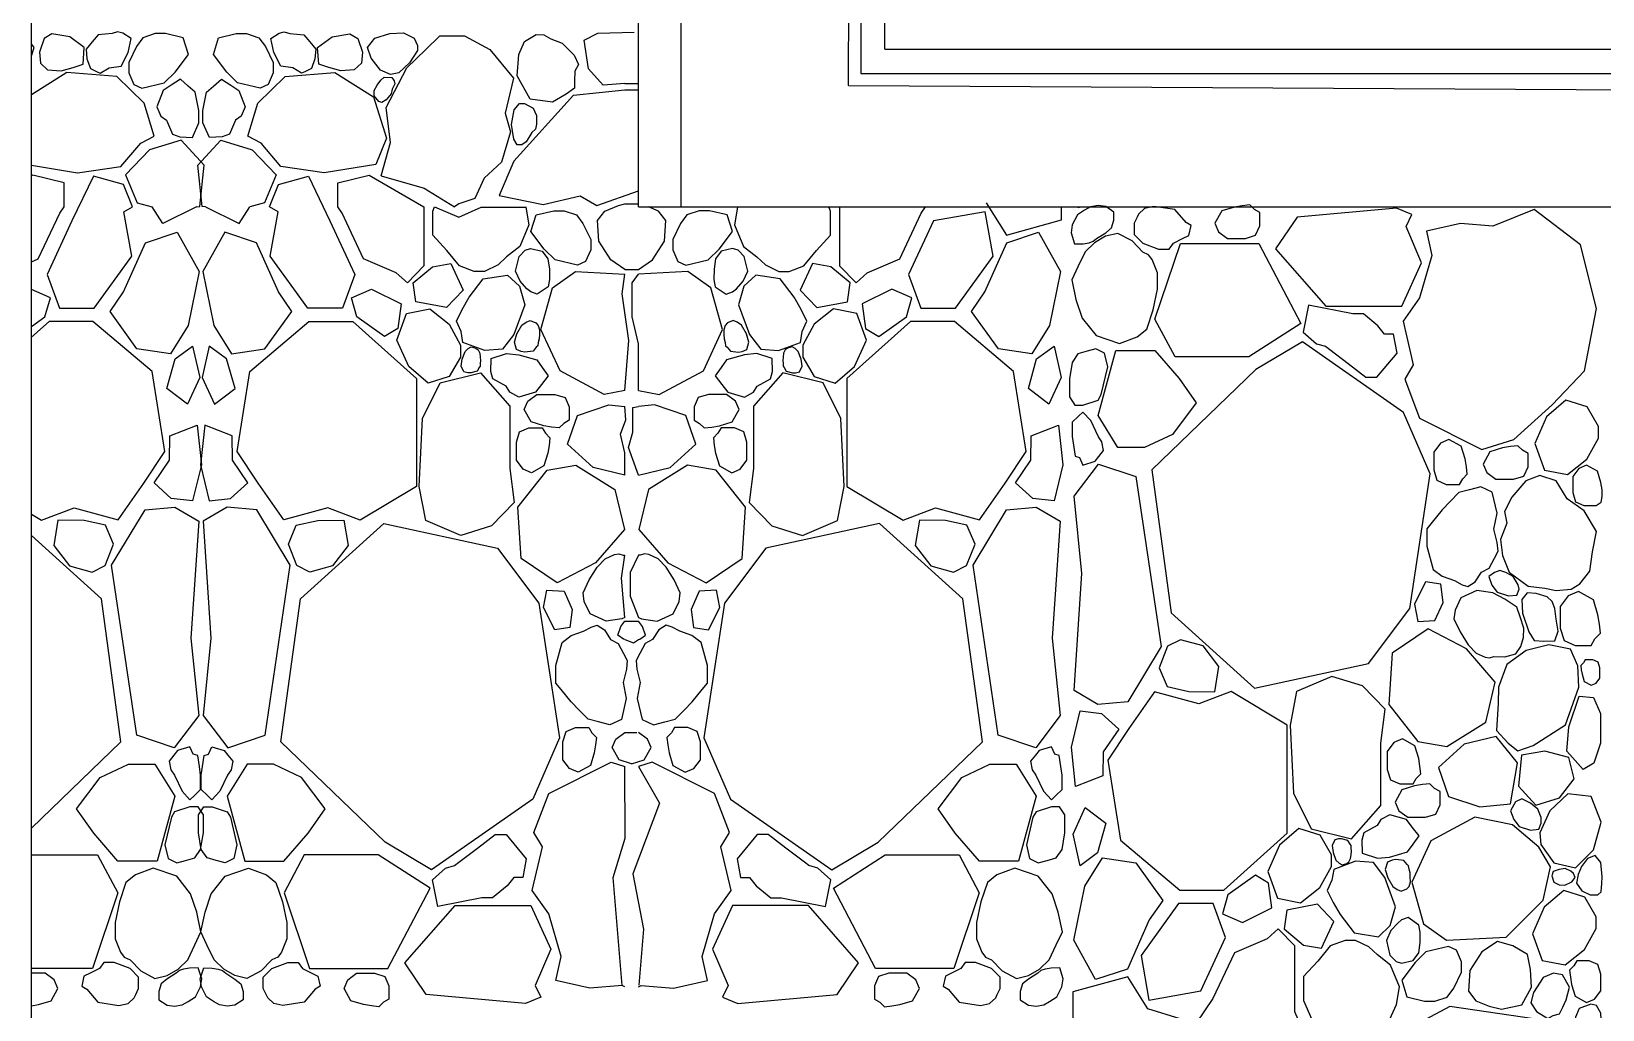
# Model space of a CAD drawing. Header units: millimetres. Extents: x 10227 to 13232, y 2 to 9351.
# Drawn here: x 11308.2 to 11567.1, y 7292.8 to 7454 of the extents above; entities that cross this region are included whole.
import ezdxf

# ---------------------------------------------------------------- set-up
doc = ezdxf.new("R2010")
doc.units = ezdxf.units.MM
for name, color, linetype in [('A-GLAZ-FULL', 4, 'Continuous'), ('A-WALL-FULL-EXTR', 1, 'Continuous'), ('RETINO', 20, 'Continuous')]:
    doc.layers.add(name, color=color, linetype=linetype)

msp = doc.modelspace()

# ---------------------------------------------------------------- linework, layer by layer
at = {"layer": 'A-GLAZ-FULL', "ltscale": 0.1}
for p, q in [((11444.82, 7613.24), (11444.82, 7447.04)), ((11448.82, 7451.04), (11448.82, 7609.24)), ((11448.82, 7451.04), (11702.18, 7451.04)), ((11444.82, 7447.04), (11706.18, 7447.04))]:
    msp.add_line(p, q, dxfattribs=at)
at = {"layer": 'A-WALL-FULL-EXTR', "ltscale": 0.1}
for p, q in [((11308.18, 6530.6), (11308.18, 9251.16)), ((11408.18, 7425.04), (11408.18, 7926.92)), ((11415.18, 7926.91), (11415.18, 7425.04)), ((11442.82, 7445.04), (11443.01, 7615.26)), ((11442.82, 7445.04), (11708.18, 7443.65)), ((11408.18, 7425.04), (11708.18, 7425.04))]:
    msp.add_line(p, q, dxfattribs=at)
at = {"layer": 'RETINO'}
for p, q in [((11373.15, 7450.98), (11375.47, 7453.22)), ((11375.47, 7453.22), (11379.53, 7453.22)), ((11379.53, 7453.22), (11383.71, 7450.98)), ((11370.03, 7447.96), (11373.15, 7450.98)), ((11383.71, 7450.98), (11387.59, 7446.26)), ((11366.63, 7441.42), (11370.03, 7447.96)), ((11387.59, 7446.26), (11386.22, 7440.48)), ((11367.36, 7435.64), (11366.63, 7441.42)), ((11386.22, 7440.48), (11387.13, 7437.44)), ((11387.13, 7437.44), (11385.61, 7432.42)), ((11365.79, 7430.17), (11367.36, 7435.64)), ((11385.61, 7432.42), (11382.8, 7429.76)), ((11318.39, 7430.13), (11314.86, 7422.75)), ((11323.34, 7428.75), (11318.39, 7430.13)), ((11348.89, 7428.75), (11353.84, 7430.13)), ((11353.84, 7430.13), (11357.37, 7422.75)), ((11382.8, 7429.76), (11381.26, 7426.45)), ((11324.82, 7425.04), (11323.34, 7428.75)), ((11347.41, 7425.04), (11348.89, 7428.75)), ((11378.62, 7425.58), (11377.9, 7425.04)), ((11381.26, 7426.45), (11378.62, 7425.58)), ((11411.48, 7424.37), (11409.85, 7425.04)), ((11412.69, 7422.78), (11411.48, 7424.37)), ((11314.86, 7422.75), (11310.78, 7413.93)), ((11324.71, 7416.91), (11323.41, 7424.26)), ((11347.52, 7416.91), (11348.82, 7424.26)), ((11357.37, 7422.75), (11361.45, 7413.93)), ((11412.48, 7419.39), (11412.69, 7422.78)), ((11410.51, 7416.3), (11412.48, 7419.39)), ((11318.53, 7408.38), (11324.71, 7416.91)), ((11353.7, 7408.38), (11347.52, 7416.91)), ((11312.81, 7408.38), (11318.53, 7408.38)), ((11359.42, 7408.38), (11353.7, 7408.38))]:
    msp.add_line(p, q, dxfattribs=at)
at = {"layer": 'RETINO', "ltscale": 0.1}
for p, q in [((11405.98, 7445.36), (11408.18, 7445.36)), ((11405.98, 7444.32), (11408.18, 7444.32)), ((11387.67, 7432.58), (11385.23, 7426.91)), ((11308.41, 7430.27), (11308.18, 7430.14)), ((11313.56, 7429.03), (11308.41, 7430.27)), ((11358.67, 7429.03), (11363.82, 7430.27)), ((11363.82, 7430.27), (11372.84, 7425.04)), ((11365.79, 7430.17), (11372.88, 7428.14)), ((11313.56, 7425.04), (11313.56, 7429.03)), ((11358.67, 7425.04), (11358.67, 7429.03)), ((11372.88, 7428.14), (11377.9, 7425.04)), ((11401.35, 7425.3), (11408.18, 7427.71)), ((11323.41, 7424.26), (11324.82, 7425.04)), ((11329.81, 7422.32), (11328.08, 7425.04)), ((11335.36, 7425.04), (11329.81, 7422.32)), ((11336.87, 7425.04), (11342.42, 7422.32)), ((11342.42, 7422.32), (11344.15, 7425.04)), ((11348.82, 7424.26), (11347.41, 7425.04)), ((11374.62, 7425.04), (11378.61, 7423.33)), ((11378.61, 7423.33), (11382.28, 7424.99)), ((11382.28, 7424.99), (11389.51, 7424.99)), ((11385.23, 7426.91), (11392.48, 7425.47)), ((11392.48, 7425.47), (11398.6, 7426.85)), ((11398.6, 7426.85), (11401.35, 7425.3)), ((11405.98, 7425.53), (11408.18, 7425.53)), ((11405.51, 7410.75), (11405.98, 7413.99)), ((11405.98, 7414.76), (11408.18, 7414.76)), ((11407.18, 7412.52), (11408.18, 7413.99)), ((11407.18, 7406.92), (11407.18, 7412.52)), ((11406.59, 7403.04), (11405.51, 7410.75)), ((11408.18, 7402.5), (11407.18, 7406.92)), ((11405.98, 7394.82), (11406.59, 7403.04)), ((11408.18, 7394.82), (11408.18, 7402.5)), ((11406.14, 7389.95), (11405.98, 7392.18)), ((11407.27, 7392.01), (11408.18, 7392.18)), ((11407.27, 7387.93), (11407.27, 7392.01)), ((11405.26, 7387.59), (11406.14, 7389.95)), ((11405.98, 7384.54), (11405.26, 7387.59)), ((11406.54, 7385.43), (11407.27, 7387.93)), ((11405.98, 7380.84), (11405.98, 7384.54)), ((11408.18, 7380.84), (11406.54, 7385.43)), ((11405.41, 7363.86), (11405.98, 7367.66)), ((11408.18, 7367.66), (11406.83, 7364.8)), ((11405.98, 7357.42), (11405.41, 7363.86)), ((11406.83, 7364.8), (11406.83, 7360.92)), ((11406.83, 7360.92), (11408.18, 7357.42)), ((11405.98, 7356.78), (11408.18, 7356.78)), ((11405.98, 7353.75), (11407.36, 7353.24)), ((11407.36, 7353.24), (11408.18, 7353.75)), ((11405.96, 7338.45), (11407.91, 7338.45)), ((11406.03, 7321.06), (11405.98, 7332.83)), ((11408.18, 7332.83), (11411.66, 7326.82)), ((11411.66, 7326.82), (11407.28, 7315.18)), ((11404.03, 7314.56), (11406.03, 7321.06)), ((11405.5, 7296.77), (11404.03, 7314.56)), ((11407.28, 7315.18), (11409.03, 7306.05)), ((11409.03, 7306.05), (11408.26, 7296.8))]:
    msp.add_line(p, q, dxfattribs=at)
at = {"layer": 'RETINO'}
for points in [[(11311.57, 7453.54), (11310.26, 7452.79)], [(11316.7, 7448.59), (11316.89, 7451.33), (11314.5, 7453.06), (11311.57, 7453.54)], [(11320.98, 7447.96), (11322.95, 7448.21), (11324.13, 7450.47), (11324.6, 7452.82), (11323.23, 7453.65), (11322.39, 7453.89), (11321.46, 7453.63), (11319.19, 7453.4), (11318.18, 7452.26), (11317.19, 7451.05), (11317.34, 7449.42), (11317.89, 7447.84), (11319.02, 7447.3), (11319.52, 7447.08), (11320.98, 7447.96)], [(11326.37, 7444.6), (11330.07, 7445.48), (11331.87, 7447.24), (11334.05, 7450.16), (11333.21, 7452.89), (11330.3, 7453.59), (11328.59, 7453.59), (11326.56, 7452.93), (11325.49, 7451.49), (11324.21, 7448.84), (11324.21, 7447.15), (11325.05, 7445.23), (11326.37, 7444.6)], [(11345.86, 7444.6), (11342.16, 7445.48), (11340.36, 7447.24), (11338.18, 7450.16), (11339.01, 7452.89), (11341.93, 7453.59), (11343.64, 7453.59), (11345.67, 7452.93), (11346.74, 7451.49), (11348.02, 7448.84), (11348.02, 7447.15), (11347.18, 7445.23), (11345.86, 7444.6)], [(11351.25, 7447.96), (11349.27, 7448.21), (11348.1, 7450.47), (11347.63, 7452.82), (11349, 7453.65), (11349.83, 7453.89), (11350.77, 7453.63), (11353.04, 7453.4), (11354.05, 7452.26), (11355.04, 7451.05), (11354.89, 7449.42), (11354.34, 7447.84), (11353.21, 7447.3), (11352.7, 7447.08), (11351.25, 7447.96)], [(11355.53, 7448.59), (11355.34, 7451.33), (11357.73, 7453.06), (11360.66, 7453.54)], [(11360.66, 7453.54), (11361.97, 7452.79)], [(11370.47, 7448.8), (11368.7, 7447.13), (11367.36, 7446.87), (11365.69, 7447.57), (11364.18, 7449.53), (11363.57, 7451.3), (11364.76, 7452.87), (11367.24, 7453.59), (11369.51, 7453.73), (11371.26, 7452.86), (11371.82, 7451.64), (11371.79, 7450.79), (11370.47, 7448.8)], [(11394.04, 7442.32), (11390.37, 7442.78), (11388.19, 7446.65), (11388.47, 7450.14), (11389.45, 7452.32), (11391.36, 7453.43), (11392.61, 7453.41), (11393.78, 7452.73), (11395.64, 7452.03), (11397.63, 7450.06), (11398.34, 7448.49), (11397.72, 7447.43), (11397.68, 7445.75), (11397.65, 7444.6), (11396.3, 7443.6), (11394.04, 7442.32)], [(11399.95, 7447.8), (11399.25, 7452.5), (11401.52, 7453.68), (11407.49, 7453.81)], [(11308.18, 7449.93), (11308.65, 7451.3), (11308.18, 7451.92)], [(11310.26, 7452.79), (11309.51, 7450.55), (11309.67, 7448.71)], [(11361.97, 7452.79), (11362.71, 7450.55), (11362.56, 7448.71)], [(11309.67, 7448.71), (11310.85, 7447.64)], [(11310.85, 7447.64), (11313.06, 7447.47), (11315.06, 7448), (11316.7, 7448.59)], [(11361.38, 7447.64), (11359.16, 7447.47), (11357.17, 7448), (11355.53, 7448.59)], [(11362.56, 7448.71), (11361.38, 7447.64)], [(11405.98, 7445.36), (11402.37, 7445.08), (11399.95, 7447.8)], [(11308.18, 7431.91), (11315.8, 7430.65), (11322.93, 7431.71), (11326.22, 7435.56), (11328.39, 7436.68), (11326.75, 7442.14), (11322.24, 7446.54), (11314.02, 7447.19), (11308.18, 7443.49)], [(11334.73, 7436.48), (11335.78, 7438.92), (11335.78, 7440.92), (11335.18, 7443.96), (11334.02, 7444.96), (11332.73, 7446.08), (11331.19, 7445.08), (11329.89, 7444.24), (11328.83, 7441.56), (11329.5, 7440), (11330.43, 7439.33), (11331.43, 7437.02), (11332.61, 7436.61), (11334.73, 7436.48)], [(11337.5, 7436.48), (11336.45, 7438.92), (11336.45, 7440.92), (11337.05, 7443.96), (11338.21, 7444.96), (11339.5, 7446.08), (11341.04, 7445.08), (11342.34, 7444.24), (11343.4, 7441.56), (11342.72, 7440), (11341.8, 7439.33), (11340.8, 7437.02), (11339.62, 7436.61), (11337.5, 7436.48)], [(11366.66, 7436.38), (11364.93, 7432.06), (11356.43, 7430.65), (11349.3, 7431.71), (11346.01, 7435.56), (11343.84, 7436.68), (11345.48, 7442.14), (11349.98, 7446.54), (11358.2, 7447.19), (11364.53, 7443.18), (11366.66, 7436.38)], [(11367.46, 7443.67), (11366.64, 7442.67), (11365.93, 7442.24), (11365.41, 7442.43), (11364.67, 7443.32), (11364.67, 7444.24), (11365.16, 7445.12), (11365.77, 7445.94), (11366.29, 7446.41), (11367.56, 7446.36), (11367.93, 7445.8), (11368.05, 7445.33), (11367.62, 7444.44), (11367.46, 7443.67)], [(11387.67, 7432.58), (11397.48, 7443.45), (11405.98, 7444.32)], [(11390.61, 7437.33), (11389.72, 7435.78), (11389.01, 7435.27), (11388.21, 7435.27), (11387.64, 7436.18), (11387.3, 7438.64), (11387.7, 7441.02), (11388.61, 7442.08), (11389.41, 7442.08), (11390.87, 7441.3), (11391.38, 7440.13), (11391.38, 7438.67), (11391.24, 7437.83), (11390.61, 7437.33)], [(11335.36, 7425.04), (11335.92, 7425.13), (11336.63, 7431.95), (11332.85, 7436.06), (11327.65, 7434.44), (11323.7, 7430.33), (11325.63, 7425.69), (11328.08, 7425.04)], [(11336.87, 7425.04), (11336.31, 7425.13), (11335.6, 7431.95), (11339.38, 7436.06), (11344.58, 7434.44), (11348.53, 7430.33), (11346.6, 7425.69), (11344.15, 7425.04)], [(11308.18, 7415.98), (11309.32, 7416.47), (11312.86, 7424.03), (11313.56, 7425.04)], [(11368.28, 7414.16), (11362.91, 7416.47), (11359.37, 7424.03), (11358.67, 7425.04)], [(11372.84, 7425.04), (11372.84, 7423.21), (11372.84, 7418.24), (11372.84, 7415.32), (11370.12, 7412.52), (11368.28, 7414.16)], [(11388.63, 7418.51), (11386.47, 7416.8), (11385.06, 7415.51), (11382.84, 7414.42), (11381.15, 7414.42), (11378.69, 7415.35), (11376.64, 7417.84), (11374.31, 7420.37), (11374.31, 7424.32), (11374.62, 7425.04)], [(11389.62, 7425.04), (11389.63, 7425), (11390.12, 7422.1), (11388.63, 7418.51)], [(11398.16, 7415.43), (11394.46, 7416.31), (11392.66, 7418.07), (11390.49, 7420.98), (11391.32, 7423.72), (11394.23, 7424.42), (11395.95, 7424.42), (11397.97, 7423.76), (11399.04, 7422.32), (11400.33, 7419.67), (11400.33, 7417.98), (11399.48, 7416.06), (11398.16, 7415.43)], [(11403.66, 7416.3), (11401.69, 7419.39), (11401.47, 7422.78), (11402.68, 7424.37), (11404.9, 7425.28), (11405.98, 7425.53)], [(11416, 7415.43), (11419.7, 7416.31), (11421.5, 7418.07), (11423.68, 7420.98), (11422.84, 7423.72), (11419.93, 7424.42), (11418.22, 7424.42), (11416.19, 7423.76), (11415.12, 7422.32), (11413.84, 7419.67), (11413.84, 7417.98), (11414.68, 7416.06), (11416, 7415.43)], [(11424.54, 7425.04), (11424.53, 7425), (11424.04, 7422.1), (11425.53, 7418.51)], [(11425.53, 7418.51), (11427.7, 7416.8), (11429.11, 7415.51), (11431.32, 7414.42), (11433.02, 7414.42), (11435.47, 7415.35), (11437.52, 7417.84), (11439.85, 7420.37), (11439.85, 7424.32), (11439.54, 7425.04)], [(11441.32, 7425.04), (11441.32, 7423.21), (11441.32, 7418.24), (11441.32, 7415.32), (11444.05, 7412.52), (11445.88, 7414.16)], [(11445.88, 7414.16), (11451.25, 7416.47), (11454.79, 7424.03), (11455.49, 7425.04)], [(11465.5, 7425.72), (11468.84, 7420.41), (11477.9, 7422.93), (11477.9, 7425.04)], [(11483.67, 7419.86), (11485.2, 7420.79), (11486.16, 7421.6), (11486.55, 7422.85), (11486.55, 7424.2), (11485.18, 7425.09), (11483.94, 7425.27), (11482.68, 7425.04), (11481.7, 7424.52), (11480.52, 7423.74), (11479.67, 7422.08), (11479.48, 7420.75), (11480.05, 7418.96), (11481.47, 7418.98), (11482.46, 7419.14), (11483.14, 7419.39), (11483.67, 7419.86)], [(11480.36, 7425.04), (11480.77, 7424.95), (11481, 7425.04)], [(11498.42, 7422.47), (11496.59, 7424.62), (11493.12, 7425.14), (11491.59, 7424.81), (11490.59, 7423.87), (11490.35, 7423.36), (11489.88, 7422.37), (11489.88, 7420.5), (11491.29, 7419.09), (11493.9, 7418.09), (11495.63, 7418.09), (11496.33, 7419.09), (11497.85, 7419.82), (11498.88, 7420.32), (11499.24, 7421.97), (11498.42, 7422.47)], [(11506.38, 7425.02), (11504.3, 7424.39), (11503.17, 7422.35), (11503.77, 7420.94), (11505.25, 7419.85), (11508.21, 7419.85), (11509.89, 7420.37), (11510.58, 7421.91), (11510.58, 7424.11), (11509.69, 7424.62), (11508.91, 7425.37), (11507.68, 7425.23), (11506.38, 7425.02)], [(11534.67, 7421.83), (11535.61, 7423.78), (11533.08, 7424.83), (11516.72, 7423.35), (11513.17, 7418.12), (11521.46, 7408.7), (11533.95, 7408.7), (11537.23, 7415.85), (11534.67, 7421.83)], [(11543.66, 7422.31), (11538.05, 7421.05), (11538.94, 7417.06), (11536.91, 7410.08), (11534.19, 7406.22), (11535.86, 7399.02), (11534.45, 7396.65), (11536.91, 7390.24), (11547.17, 7385.06), (11552.43, 7386.73), (11558.77, 7392.42), (11564.1, 7398.04), (11566.06, 7408.29), (11563.4, 7418.82), (11555.77, 7424.64), (11548.99, 7421.86), (11543.66, 7422.31)], [(11454.74, 7408.38), (11460.46, 7408.38), (11466.64, 7416.91), (11465.34, 7424.26), (11456.8, 7422.75), (11452.72, 7413.93)], [(11325.57, 7401.67), (11321.14, 7407.84), (11323.36, 7411.03), (11326.96, 7419.15), (11332.19, 7420.89), (11335.8, 7414.38), (11334, 7405.49)], [(11346.66, 7401.67), (11351.09, 7407.84), (11348.87, 7411.03), (11345.27, 7419.15), (11340.04, 7420.89), (11336.43, 7414.38), (11338.23, 7405.49)], [(11467.51, 7401.67), (11463.07, 7407.84), (11465.29, 7411.03), (11468.9, 7419.15), (11474.13, 7420.89), (11477.73, 7414.38), (11475.93, 7405.49)], [(11491.28, 7417.61), (11489.52, 7419.43), (11487.18, 7420.69), (11485.17, 7420.23), (11483.35, 7419.15), (11481.78, 7417.65), (11480.6, 7415.15), (11479.6, 7413.04), (11480.28, 7409.78), (11481.31, 7406.74), (11483.6, 7403.85), (11487.45, 7402.56), (11490.39, 7403.63), (11491.96, 7404.92), (11493.03, 7408.07), (11493.74, 7411.5), (11493.74, 7414.18), (11492.85, 7416.36), (11492.26, 7417.17), (11491.28, 7417.61)], [(11387.94, 7414.47), (11388.52, 7416.85), (11389.54, 7417.91), (11390.44, 7418.2), (11392.34, 7417.73), (11393.28, 7416.49), (11393.52, 7414.79), (11393.52, 7413.06), (11393.3, 7411.9), (11391.53, 7410.67), (11390.45, 7411.05), (11389.81, 7411.57), (11388.7, 7412.8), (11387.94, 7414.47)], [(11426.22, 7414.47), (11425.64, 7416.85), (11424.62, 7417.91), (11423.72, 7418.2), (11421.82, 7417.73), (11420.88, 7416.49), (11420.65, 7414.79), (11420.64, 7413.06), (11420.86, 7411.9), (11422.63, 7410.67), (11423.71, 7411.05), (11424.35, 7411.57), (11425.47, 7412.8), (11426.22, 7414.47)], [(11517.34, 7405.84), (11508.79, 7400.33), (11496.62, 7400.33), (11493.29, 7406.57), (11497.49, 7419.04), (11510.39, 7419.04), (11517.34, 7405.84)], [(11377.27, 7415.72), (11379.3, 7411.32), (11376.57, 7408.48), (11371.52, 7409.43), (11371.1, 7412.51), (11374.29, 7415.2), (11377.27, 7415.72)], [(11394.05, 7411.71), (11397.85, 7414.4), (11405.98, 7413.99)], [(11405.98, 7414.76), (11403.66, 7416.3)], [(11408.18, 7414.76), (11410.51, 7416.3)], [(11420.11, 7411.71), (11416.32, 7414.4), (11408.18, 7413.99)], [(11436.9, 7415.72), (11434.87, 7411.32), (11437.59, 7408.48), (11442.64, 7409.43), (11443.07, 7412.51), (11439.87, 7415.2), (11436.9, 7415.72)], [(11308.18, 7405.35), (11310.42, 7406.92), (11311.3, 7410.08), (11308.18, 7411.43)], [(11310.78, 7413.93), (11312.81, 7408.38)], [(11361.45, 7413.93), (11359.42, 7408.38)], [(11368.53, 7405.02), (11366.38, 7403.7), (11361.81, 7406.92), (11360.93, 7410.08), (11364.22, 7411.51), (11369.08, 7409.05), (11368.53, 7405.02)], [(11380.31, 7410.18), (11382.61, 7413.21), (11386.64, 7413.82), (11388.58, 7411.99), (11389.48, 7408.9), (11387.69, 7404.05), (11385.81, 7401.59), (11382.87, 7401.4), (11379.26, 7402.73), (11378.97, 7404.5), (11378.21, 7406.23), (11379.18, 7408.17), (11380.31, 7410.18)], [(11405.98, 7394.82), (11402.53, 7394.12), (11395.28, 7398.05), (11392.14, 7404.85), (11394.05, 7411.71)], [(11408.18, 7394.82), (11411.63, 7394.12), (11418.89, 7398.05), (11422.02, 7404.85), (11420.11, 7411.71)], [(11433.85, 7410.18), (11431.55, 7413.21), (11427.52, 7413.82), (11425.58, 7411.99), (11424.69, 7408.9), (11426.48, 7404.05), (11428.35, 7401.59), (11431.3, 7401.4), (11434.9, 7402.73), (11435.2, 7404.5), (11435.96, 7406.23), (11434.99, 7408.17), (11433.85, 7410.18)], [(11445.63, 7405.02), (11447.78, 7403.7), (11452.35, 7406.92), (11453.24, 7410.08), (11449.95, 7411.51), (11445.08, 7409.05), (11445.63, 7405.02)], [(11452.72, 7413.93), (11454.74, 7408.38)], [(11530.04, 7405.47), (11527.65, 7407.44), (11525.88, 7407.44), (11518.61, 7408.85), (11517.73, 7404.43), (11519.91, 7402.5), (11521.4, 7402.12), (11522.09, 7401.57), (11525.16, 7399.23), (11528.07, 7397), (11529.88, 7397), (11531.65, 7399.12), (11533.18, 7400.97), (11532.63, 7404.06), (11531.13, 7404.06), (11530.04, 7405.47)], [(11377.03, 7397.1), (11373.55, 7395.99), (11370.35, 7398.73), (11368.41, 7403.1), (11370, 7407.5), (11373.81, 7408.24), (11376.99, 7405.7), (11378.89, 7402.25), (11378.89, 7400.3), (11377.03, 7397.1)], [(11390.83, 7401.27), (11389.49, 7401.1), (11388.88, 7401.2), (11388.13, 7401.53), (11387.76, 7402.74), (11388.18, 7404.12), (11388.99, 7405.57), (11389.71, 7406.07), (11390.36, 7406.33), (11391.3, 7405.92), (11391.67, 7405.53), (11391.91, 7404.79), (11391.88, 7404.02), (11391.86, 7403.31), (11391.68, 7402.72), (11391.6, 7402.16), (11391.37, 7401.91), (11390.83, 7401.27)], [(11423.34, 7401.27), (11424.67, 7401.1), (11425.28, 7401.2), (11426.03, 7401.53), (11426.4, 7402.74), (11425.98, 7404.12), (11425.18, 7405.57), (11424.45, 7406.07), (11423.8, 7406.33), (11422.86, 7405.92), (11422.49, 7405.53), (11422.25, 7404.79), (11422.28, 7404.02), (11422.3, 7403.31), (11422.48, 7402.72), (11422.56, 7402.16), (11422.79, 7401.91), (11423.34, 7401.27)], [(11437.13, 7397.1), (11440.62, 7395.99), (11443.81, 7398.73), (11445.76, 7403.1), (11444.17, 7407.5), (11440.35, 7408.24), (11437.17, 7405.7), (11435.27, 7402.25), (11435.27, 7400.3), (11437.13, 7397.1)], [(11322.47, 7373.48), (11326.7, 7379.51), (11330.17, 7384.75), (11328.07, 7397.92), (11318.32, 7406.16), (11311.08, 7406.16), (11308.18, 7403.56)], [(11334, 7405.49), (11331.08, 7400.84)], [(11338.23, 7405.49), (11341.15, 7400.84)], [(11349.76, 7373.48), (11345.53, 7379.51), (11342.06, 7384.75), (11344.16, 7397.92), (11353.9, 7406.16), (11361.15, 7406.16), (11371.61, 7396.79), (11371.61, 7378.96), (11362.36, 7373.42), (11357.02, 7375.48), (11349.76, 7373.48)], [(11464.4, 7373.48), (11468.63, 7379.51), (11472.1, 7384.75), (11470.01, 7397.92), (11460.26, 7406.16), (11453.01, 7406.16), (11442.55, 7396.79), (11442.55, 7378.96), (11451.81, 7373.42), (11457.14, 7375.48), (11464.4, 7373.48)], [(11475.93, 7405.49), (11473.01, 7400.84)], [(11331.08, 7400.84), (11325.57, 7401.67)], [(11333.9, 7392.54), (11330.5, 7395.13), (11331.87, 7400), (11334.75, 7402.12), (11335.91, 7396.94), (11333.9, 7392.54)], [(11338.33, 7392.54), (11341.73, 7395.13), (11340.35, 7400), (11337.48, 7402.12), (11336.32, 7396.94), (11338.33, 7392.54)], [(11341.15, 7400.84), (11346.66, 7401.67)], [(11381.61, 7398), (11380.57, 7397.71), (11380.07, 7397.71), (11379.44, 7397.89), (11378.99, 7398.8), (11379.17, 7399.95), (11379.63, 7401.2), (11380.15, 7401.69), (11380.63, 7401.97), (11381.43, 7401.76), (11381.77, 7401.49), (11382.05, 7400.93), (11382.12, 7400.31), (11382.19, 7399.75), (11382.12, 7399.26), (11382.12, 7398.8), (11381.97, 7398.57), (11381.61, 7398)], [(11432.55, 7398), (11433.59, 7397.71), (11434.09, 7397.71), (11434.73, 7397.89), (11435.17, 7398.8), (11435, 7399.95), (11434.53, 7401.2), (11434.02, 7401.69), (11433.53, 7401.97), (11432.73, 7401.76), (11432.39, 7401.49), (11432.11, 7400.93), (11432.04, 7400.31), (11431.97, 7399.75), (11432.04, 7399.26), (11432.04, 7398.8), (11432.2, 7398.57), (11432.55, 7398)], [(11473.01, 7400.84), (11467.51, 7401.67)], [(11475.83, 7392.54), (11472.44, 7395.13), (11473.81, 7400), (11476.68, 7402.12), (11477.84, 7396.94), (11475.83, 7392.54)], [(11485.01, 7400.95), (11483.57, 7401.67), (11482.13, 7401.27), (11480.61, 7400.84), (11479.66, 7399.43), (11479.21, 7396.72), (11479.21, 7393.77), (11480.08, 7392.4), (11481.42, 7392.4), (11483.94, 7393.23), (11484.46, 7394.15), (11485.54, 7398.68), (11485.01, 7400.95)], [(11497.28, 7396.75), (11500.09, 7392.75), (11496.19, 7387.57), (11491.56, 7385.39), (11487.2, 7385.39), (11483.93, 7390.66), (11486.83, 7401.39), (11493.28, 7401.39), (11497.28, 7396.75)], [(11534.27, 7391.17), (11517.6, 7402.82), (11509.94, 7398.24), (11492.77, 7381.74), (11495.98, 7358.14), (11509.71, 7345.77), (11528.48, 7349.81), (11535.27, 7358.86), (11538.67, 7381.05), (11534.27, 7391.17)], [(11383.95, 7400.05), (11386.48, 7400.88), (11388.47, 7400.7), (11391.44, 7399.84), (11392.34, 7398.6), (11393.34, 7397.21), (11392.21, 7395.76), (11391.26, 7394.54), (11388.5, 7393.72), (11387, 7394.53), (11386.41, 7395.51), (11384.2, 7396.71), (11383.89, 7397.92), (11383.95, 7400.05)], [(11430.21, 7400.05), (11427.69, 7400.88), (11425.69, 7400.7), (11422.72, 7399.84), (11421.82, 7398.6), (11420.83, 7397.21), (11421.95, 7395.76), (11422.9, 7394.54), (11425.66, 7393.72), (11427.16, 7394.53), (11427.75, 7395.51), (11429.96, 7396.71), (11430.27, 7397.92), (11430.21, 7400.05)], [(11378.95, 7370.93), (11373.16, 7373.4), (11372.08, 7378.96), (11372.62, 7390.19), (11375.55, 7396.06), (11382.2, 7397.7), (11387.01, 7392.23), (11387.01, 7381.94), (11387.73, 7376.36), (11384.01, 7372.48), (11378.95, 7370.93)], [(11435.21, 7370.93), (11441.01, 7373.4), (11442.08, 7378.96), (11441.54, 7390.19), (11438.61, 7396.06), (11431.97, 7397.7), (11427.16, 7392.23), (11427.16, 7381.94), (11426.43, 7376.36), (11430.15, 7372.48), (11435.21, 7370.93)], [(11392.59, 7388.98), (11390.51, 7389.61), (11389.38, 7391.65), (11389.98, 7393.05), (11391.46, 7394.14), (11394.41, 7394.14), (11396.1, 7393.63), (11396.79, 7392.09), (11396.79, 7389.89), (11395.9, 7389.38), (11395.12, 7388.63), (11393.89, 7388.77), (11392.59, 7388.98)], [(11421.58, 7388.98), (11423.65, 7389.61), (11424.78, 7391.65), (11424.18, 7393.05), (11422.7, 7394.14), (11419.75, 7394.14), (11418.06, 7393.63), (11417.38, 7392.09), (11417.38, 7389.89), (11418.27, 7389.38), (11419.04, 7388.63), (11420.28, 7388.77), (11421.58, 7388.98)], [(11405.98, 7380.84), (11400.75, 7382.1), (11396.53, 7385.93), (11398.15, 7390.7), (11403.32, 7392.45)], [(11403.32, 7392.45), (11405.98, 7392.18)], [(11410.84, 7392.45), (11408.18, 7392.18)], [(11408.18, 7380.84), (11413.41, 7382.1), (11417.63, 7385.93), (11416.01, 7390.7), (11410.84, 7392.45)], [(11483.98, 7387.18), (11482.71, 7389.85), (11481.41, 7391.25), (11480.69, 7390.57), (11479.66, 7389.57), (11479.66, 7387.2), (11479.87, 7385.77), (11480.14, 7383.96), (11480.86, 7383.76), (11481.41, 7382.51), (11483.45, 7383.16), (11484.05, 7383.92), (11484.84, 7384.91), (11484.56, 7386.35), (11483.98, 7387.18)], [(11564.51, 7392.09), (11561.02, 7393.19), (11557.83, 7390.45), (11555.88, 7386.08), (11557.47, 7381.68), (11561.28, 7380.94), (11564.46, 7383.49), (11566.37, 7386.93), (11566.37, 7388.88), (11564.51, 7392.09)], [(11330.92, 7383.33), (11330.99, 7387.34), (11335.49, 7389.07), (11336.19, 7382.57), (11334.75, 7376.61)], [(11341.31, 7383.33), (11341.24, 7387.34), (11336.74, 7389.07), (11336.04, 7382.57), (11337.48, 7376.61)], [(11393.26, 7384.45), (11392.63, 7382.37), (11390.59, 7381.25), (11389.18, 7381.84), (11388.09, 7383.32), (11388.09, 7386.28), (11388.61, 7387.96), (11390.15, 7388.65), (11392.35, 7388.65), (11392.86, 7387.76), (11393.61, 7386.98), (11393.47, 7385.75), (11393.26, 7384.45)], [(11420.9, 7384.45), (11421.53, 7382.37), (11423.57, 7381.25), (11424.98, 7381.84), (11426.07, 7383.32), (11426.07, 7386.28), (11425.55, 7387.96), (11424.01, 7388.65), (11421.82, 7388.65), (11421.3, 7387.76), (11420.56, 7386.98), (11420.69, 7385.75), (11420.9, 7384.45)], [(11472.86, 7383.33), (11472.92, 7387.34), (11477.43, 7389.07), (11478.12, 7382.57), (11476.68, 7376.61)], [(11544.4, 7383.53), (11543.77, 7385.6), (11541.73, 7386.73), (11540.33, 7386.13), (11539.24, 7384.65), (11539.24, 7381.7), (11539.75, 7380.01), (11541.3, 7379.33), (11543.49, 7379.33), (11544, 7380.22), (11544.75, 7380.99), (11544.61, 7382.23), (11544.4, 7383.53)], [(11550.57, 7385.34), (11548.49, 7384.71), (11547.37, 7382.67), (11547.96, 7381.26), (11549.44, 7380.17), (11552.4, 7380.17), (11554.08, 7380.69), (11554.77, 7382.23), (11554.77, 7384.43), (11553.88, 7384.94), (11553.1, 7385.69), (11551.87, 7385.55), (11550.57, 7385.34)], [(11331.23, 7377.02), (11328.39, 7379.6), (11330.92, 7383.33)], [(11341, 7377.02), (11343.84, 7379.6), (11341.31, 7383.33)], [(11473.16, 7377.02), (11470.32, 7379.6), (11472.86, 7383.33)], [(11388.34, 7375.59), (11393.15, 7381.68), (11397.89, 7382.49)], [(11397.89, 7382.49), (11404.31, 7378.46), (11405.89, 7371.9)], [(11416.27, 7382.49), (11409.86, 7378.46), (11408.27, 7371.9)], [(11425.82, 7375.59), (11421.02, 7381.68), (11416.27, 7382.49)], [(11484, 7382.68), (11490.16, 7380.64), (11494.32, 7352.62), (11488.81, 7343.51), (11483.9, 7343.07), (11479.97, 7345.36), (11481.26, 7364.63)], [(11479.98, 7377.38), (11484, 7382.68)], [(11554.79, 7362.57), (11557.53, 7362.23), (11559.4, 7361.86), (11561.86, 7362.08), (11563.31, 7362.96), (11564.93, 7365.03), (11565.39, 7368.22), (11566.07, 7371.59), (11564.02, 7374.96), (11561.21, 7376.97), (11559.43, 7379.9), (11556.69, 7380.81), (11554.43, 7379.94), (11552.1, 7377.23), (11550.88, 7374.86), (11551.28, 7372.95), (11550.26, 7370.23), (11550.56, 7367.6), (11551.65, 7364.86), (11554.79, 7362.57)], [(11566.79, 7379.62), (11566.22, 7381.49), (11564.39, 7382.51), (11563.12, 7381.97), (11562.14, 7380.64), (11562.14, 7377.98), (11562.61, 7376.46), (11563.99, 7375.84), (11565.97, 7375.84), (11566.84, 7376.41), (11566.99, 7377.34), (11566.98, 7378.45), (11566.79, 7379.62)], [(11549.66, 7374.58), (11548.86, 7378.05), (11546.97, 7378.91), (11545.12, 7378.42), (11543.39, 7377.97), (11541.94, 7376.49), (11540.61, 7375.13), (11538.97, 7373.12), (11538.08, 7372.03), (11538.08, 7369.16), (11539.14, 7365.33), (11540.63, 7364.18), (11542.64, 7363.49), (11543.89, 7362.8), (11544.86, 7362.51), (11546.08, 7363.26), (11547.11, 7364.85), (11548.35, 7365.53), (11549.22, 7367.16), (11549.83, 7368.33), (11549.71, 7369.74), (11549.16, 7371.93), (11549.66, 7374.58)], [(11308.18, 7374.43), (11309.87, 7373.42), (11315.21, 7375.48), (11322.47, 7373.48)], [(11331.71, 7335.95), (11325.56, 7337.99), (11321.39, 7366), (11326.91, 7375.12), (11331.81, 7375.56), (11335.74, 7373.27), (11334.46, 7354)], [(11334.75, 7376.61), (11331.23, 7377.02)], [(11340.52, 7335.95), (11346.67, 7337.99), (11350.84, 7366), (11345.32, 7375.12), (11340.42, 7375.56), (11336.49, 7373.27), (11337.77, 7354)], [(11337.48, 7376.61), (11341, 7377.02)], [(11405.89, 7371.9), (11401.14, 7366.41), (11394.81, 7363.11), (11388.89, 7367.12), (11388.34, 7375.59)], [(11408.27, 7371.9), (11413.02, 7366.41), (11419.36, 7363.11), (11425.28, 7367.12), (11425.82, 7375.59)], [(11473.65, 7335.95), (11467.49, 7337.99), (11463.33, 7366), (11468.84, 7375.12), (11473.75, 7375.56), (11477.68, 7373.27), (11476.39, 7354)], [(11476.68, 7376.61), (11473.16, 7377.02)], [(11481.26, 7364.63), (11479.98, 7377.38)], [(11320.4, 7372.61), (11316.86, 7373.4), (11312.55, 7373.46), (11311.87, 7369.28), (11314.44, 7365.91)], [(11320.33, 7365.98), (11321.71, 7369.5), (11320.4, 7372.61)], [(11390.78, 7327.46), (11374.12, 7315.81), (11366.45, 7320.39), (11349.29, 7336.89), (11352.49, 7360.49), (11366.22, 7372.86), (11385, 7368.82), (11391.79, 7359.77), (11395.18, 7337.57), (11390.78, 7327.46)], [(11351.9, 7365.98), (11350.52, 7369.5), (11351.83, 7372.61)], [(11351.83, 7372.61), (11355.37, 7373.4), (11359.68, 7373.46), (11360.36, 7369.28), (11357.79, 7365.91)], [(11423.38, 7327.46), (11440.05, 7315.81), (11447.71, 7320.39), (11464.88, 7336.89), (11461.67, 7360.49), (11447.94, 7372.86), (11429.17, 7368.82), (11422.38, 7359.77), (11418.98, 7337.57), (11423.38, 7327.46)], [(11462.33, 7372.61), (11458.79, 7373.4), (11454.48, 7373.46), (11453.81, 7369.28), (11456.38, 7365.91)], [(11462.27, 7365.98), (11463.65, 7369.5), (11462.33, 7372.61)], [(11308.18, 7322.7), (11322.94, 7336.89), (11319.74, 7360.49), (11308.18, 7370.9)], [(11405.98, 7357.42), (11405.46, 7357.15), (11402.86, 7356.78), (11400.24, 7358.01), (11399.25, 7360.01), (11399.08, 7361.44), (11400.07, 7363.59), (11401.39, 7365.71), (11402.71, 7367.09), (11404.24, 7367.78), (11404.94, 7367.9), (11405.66, 7367.65)], [(11405.66, 7367.65), (11405.98, 7367.66)], [(11408.18, 7357.42), (11408.7, 7357.15), (11411.31, 7356.78), (11413.93, 7358.01), (11414.91, 7360.01), (11415.09, 7361.44), (11414.09, 7363.59), (11412.77, 7365.71), (11411.45, 7367.09), (11409.92, 7367.78), (11409.22, 7367.9), (11408.5, 7367.65)], [(11408.5, 7367.65), (11408.18, 7367.66)], [(11314.44, 7365.91), (11318.19, 7364.89), (11320.33, 7365.98)], [(11357.79, 7365.91), (11354.04, 7364.89), (11351.9, 7365.98)], [(11456.38, 7365.91), (11460.12, 7364.89), (11462.27, 7365.98)], [(11552.31, 7364.13), (11551.09, 7364.82), (11550.12, 7365.12), (11549.22, 7364.79), (11548.29, 7364.13), (11548.8, 7362.71), (11549.69, 7361.56), (11551.57, 7360.95), (11552.94, 7361.08), (11553.32, 7362.07), (11553.12, 7362.76), (11552.31, 7364.13)], [(11540.38, 7362.88), (11537.89, 7363.28), (11536.04, 7359.57), (11536.61, 7356.75), (11539.43, 7356.9), (11540.76, 7359.89), (11540.38, 7362.88)], [(11396.89, 7355.75), (11394.4, 7355.35), (11392.55, 7359.06), (11393.12, 7361.88), (11395.94, 7361.72), (11397.27, 7358.74), (11396.89, 7355.75)], [(11417.27, 7355.75), (11419.76, 7355.35), (11421.61, 7359.06), (11421.04, 7361.88), (11418.22, 7361.72), (11416.89, 7358.74), (11417.27, 7355.75)], [(11549.15, 7350.98), (11550.96, 7350.91), (11552.78, 7351.41), (11553.59, 7352.64), (11554, 7354.09), (11554.07, 7355.63), (11553.45, 7357.5), (11552.92, 7359.08), (11550.97, 7360.43), (11548.95, 7361.48), (11546.34, 7361.85), (11543.72, 7360.62), (11542.74, 7358.62), (11542.56, 7357.19), (11543.56, 7355.04), (11544.88, 7352.92), (11546.2, 7351.54), (11547.73, 7350.85), (11548.43, 7350.73), (11549.15, 7350.98)], [(11557.93, 7360.79), (11556.12, 7361.35), (11554.61, 7361.45), (11553.77, 7360.35), (11553.87, 7358.09), (11554.89, 7355.05), (11555.8, 7353.62), (11557.36, 7353.5), (11559.17, 7353.58), (11559.71, 7355.17), (11559.43, 7357.1), (11559.16, 7358.9), (11558.77, 7360.04), (11557.93, 7360.79)], [(11566.29, 7357.84), (11565.53, 7360.33), (11563.08, 7361.69), (11561.4, 7360.97), (11560.09, 7359.19), (11560.09, 7355.65), (11560.71, 7353.62), (11562.56, 7352.8), (11565.19, 7352.8), (11565.8, 7353.87), (11566.7, 7354.8), (11566.54, 7356.28), (11566.29, 7357.84)], [(11406.17, 7344.04), (11405.38, 7340.58), (11403.48, 7339.72), (11401.63, 7340.21), (11399.9, 7340.66), (11398.45, 7342.14), (11397.12, 7343.5), (11395.48, 7345.51), (11394.59, 7346.6), (11394.59, 7349.47), (11395.65, 7353.3), (11397.14, 7354.45), (11399.15, 7355.14), (11400.4, 7355.83), (11401.37, 7356.12), (11402.59, 7355.36), (11403.62, 7353.78), (11404.86, 7353.1), (11405.73, 7351.46), (11406.34, 7350.29), (11406.22, 7348.88), (11405.68, 7346.7), (11406.17, 7344.04)], [(11405.98, 7353.75), (11405.73, 7353.84), (11404.81, 7354.5), (11405.31, 7355.92), (11405.98, 7356.78)], [(11407.99, 7344.04), (11408.79, 7340.58), (11410.68, 7339.72), (11412.53, 7340.21), (11414.26, 7340.66), (11415.71, 7342.14), (11417.04, 7343.5), (11418.68, 7345.51), (11419.57, 7346.6), (11419.57, 7349.47), (11418.51, 7353.3), (11417.02, 7354.45), (11415.01, 7355.14), (11413.76, 7355.83), (11412.79, 7356.12), (11411.57, 7355.36), (11410.54, 7353.78), (11409.3, 7353.1), (11408.43, 7351.46), (11407.82, 7350.29), (11407.94, 7348.88), (11408.49, 7346.7), (11407.99, 7344.04)], [(11408.18, 7353.75), (11408.43, 7353.84), (11409.36, 7354.5), (11408.85, 7355.92), (11408.18, 7356.78)], [(11549.38, 7346.72), (11544.63, 7352.21), (11538.29, 7355.52), (11532.37, 7351.51), (11531.83, 7343.04)], [(11334.46, 7354), (11335.74, 7341.25)], [(11337.77, 7354), (11336.49, 7341.25)], [(11476.39, 7354), (11477.67, 7341.25)], [(11495.38, 7352.65), (11494, 7349.12), (11495.32, 7346.02)], [(11495.32, 7346.02), (11498.86, 7345.22), (11503.17, 7345.17), (11503.84, 7349.35), (11501.27, 7352.72)], [(11501.27, 7352.72), (11497.53, 7353.74), (11495.38, 7352.65)], [(11549.84, 7343.24), (11549.6, 7338.8), (11551.49, 7336.67), (11553.07, 7335.41), (11555.63, 7336.31), (11560.96, 7339.71), (11563.13, 7345.91), (11563, 7349.43), (11561.76, 7352.18), (11558.17, 7352.89), (11554.48, 7351.97), (11551.29, 7349.66), (11549.92, 7345.9), (11549.84, 7343.24)], [(11563.67, 7348.05), (11564.03, 7346.87), (11565.19, 7346.23), (11565.99, 7346.57), (11566.62, 7347.41), (11566.62, 7349.09), (11566.32, 7350.05), (11565.44, 7350.44), (11564.19, 7350.44), (11563.9, 7349.93), (11563.48, 7349.49), (11563.55, 7348.79), (11563.67, 7348.05)], [(11522.44, 7347.69), (11516.64, 7345.23), (11515.57, 7339.67), (11516.11, 7328.43), (11519.04, 7322.57), (11525.68, 7320.93), (11530.49, 7326.4), (11530.49, 7336.69), (11531.22, 7342.27), (11527.5, 7346.14), (11522.44, 7347.69)], [(11541.38, 7336.14), (11547.79, 7340.17), (11549.38, 7346.72)], [(11493.25, 7345.14), (11489.02, 7339.12), (11485.55, 7333.88), (11487.64, 7320.71), (11497.39, 7312.47), (11504.64, 7312.47), (11515.1, 7321.84), (11515.1, 7339.67), (11505.84, 7345.21), (11500.51, 7343.15), (11493.25, 7345.14)], [(11561.48, 7339.37), (11563.21, 7344.42), (11565.53, 7344.21), (11566.69, 7341.6), (11566.7, 7336.7), (11565.59, 7333.41), (11563.88, 7332.38), (11562.07, 7334.31), (11561.17, 7335.4), (11561.48, 7339.37)], [(11484.79, 7335.29), (11484.73, 7331.29), (11480.22, 7329.56), (11479.53, 7336.06), (11480.97, 7342.02)], [(11480.97, 7342.02), (11484.49, 7341.6)], [(11484.49, 7341.6), (11487.33, 7339.02), (11484.79, 7335.29)], [(11531.83, 7343.04), (11536.63, 7336.95), (11541.38, 7336.14)], [(11335.74, 7341.25), (11331.71, 7335.95)], [(11336.49, 7341.25), (11340.52, 7335.95)], [(11400.92, 7335.1), (11400.28, 7333.02), (11398.24, 7331.9), (11396.84, 7332.5), (11395.75, 7333.97), (11395.75, 7336.93), (11396.27, 7338.62), (11397.81, 7339.3), (11400, 7339.3), (11400.51, 7338.41), (11401.26, 7337.63), (11401.13, 7336.4), (11400.92, 7335.1)], [(11413.25, 7335.1), (11413.88, 7333.02), (11415.92, 7331.9), (11417.32, 7332.5), (11418.41, 7333.97), (11418.41, 7336.93), (11417.9, 7338.62), (11416.35, 7339.3), (11414.16, 7339.3), (11413.65, 7338.41), (11412.9, 7337.63), (11413.04, 7336.4), (11413.25, 7335.1)], [(11477.67, 7341.25), (11473.65, 7335.95)], [(11407.08, 7333.29), (11405.01, 7333.92), (11403.88, 7335.96), (11404.48, 7337.36), (11405.96, 7338.45), (11405.98, 7338.45)], [(11407.08, 7333.29), (11409.16, 7333.92), (11410.28, 7335.96), (11409.69, 7337.36), (11408.21, 7338.45), (11408.18, 7338.45)], [(11536.75, 7334.18), (11536.12, 7336.26), (11534.08, 7337.38), (11532.67, 7336.78), (11531.58, 7335.31), (11531.58, 7332.35), (11532.1, 7330.66), (11533.64, 7329.98), (11535.83, 7329.98), (11536.35, 7330.87), (11537.09, 7331.65), (11536.96, 7332.88), (11536.75, 7334.18)], [(11546.81, 7326.18), (11551.87, 7326.69), (11553.04, 7333.44), (11549.53, 7337.8), (11544.24, 7336.53), (11540.02, 7332.69), (11541.64, 7327.93), (11546.81, 7326.18)], [(11331.74, 7331.44), (11333, 7328.78), (11334.31, 7327.38), (11335.03, 7328.06), (11336.06, 7329.05), (11336.06, 7331.43), (11335.85, 7332.86), (11335.58, 7334.66), (11334.86, 7334.87), (11334.31, 7336.11), (11332.27, 7335.47), (11331.66, 7334.7), (11330.88, 7333.72), (11331.16, 7332.28), (11331.74, 7331.44)], [(11340.49, 7331.44), (11339.23, 7328.78), (11337.92, 7327.38), (11337.2, 7328.06), (11336.17, 7329.05), (11336.17, 7331.43), (11336.38, 7332.86), (11336.65, 7334.66), (11337.37, 7334.87), (11337.92, 7336.11), (11339.96, 7335.47), (11340.57, 7334.7), (11341.35, 7333.72), (11341.07, 7332.28), (11340.49, 7331.44)], [(11473.67, 7331.44), (11474.94, 7328.78), (11476.24, 7327.38), (11476.96, 7328.06), (11477.99, 7329.05), (11477.99, 7331.43), (11477.78, 7332.86), (11477.51, 7334.66), (11476.79, 7334.87), (11476.24, 7336.11), (11474.2, 7335.47), (11473.6, 7334.7), (11472.81, 7333.72), (11473.09, 7332.28), (11473.67, 7331.44)], [(11557.51, 7335.36), (11553.72, 7334.72), (11553.19, 7329.58), (11556.05, 7326.47), (11559.97, 7327.69), (11562.39, 7330.8), (11561.5, 7334.31), (11557.51, 7335.36)], [(11318.44, 7321.88), (11315.63, 7325.88), (11319.53, 7331.06), (11324.16, 7333.24), (11328.52, 7333.24), (11331.79, 7327.97), (11328.88, 7317.24), (11322.44, 7317.24), (11318.44, 7321.88)], [(11353.79, 7321.88), (11356.6, 7325.88), (11352.7, 7331.06), (11348.07, 7333.24), (11343.71, 7333.24), (11340.44, 7327.97), (11343.35, 7317.24), (11349.79, 7317.24), (11353.79, 7321.88)], [(11400.18, 7296.32), (11394.56, 7297.58), (11395.45, 7301.57), (11393.42, 7308.55), (11390.7, 7312.41), (11392.37, 7319.61), (11390.97, 7321.98), (11393.42, 7328.39), (11403.68, 7333.56), (11405.98, 7332.83)], [(11413.99, 7296.32), (11419.6, 7297.58), (11418.71, 7301.57), (11420.74, 7308.55), (11423.46, 7312.41), (11421.79, 7319.61), (11423.2, 7321.98), (11420.74, 7328.39), (11410.48, 7333.56), (11408.18, 7332.83)], [(11460.37, 7321.88), (11457.56, 7325.88), (11461.46, 7331.06), (11466.09, 7333.24), (11470.45, 7333.24), (11473.72, 7327.97), (11470.82, 7317.24), (11464.37, 7317.24), (11460.37, 7321.88)], [(11536.07, 7329.65), (11534, 7329.02), (11532.87, 7326.98), (11533.47, 7325.57), (11534.95, 7324.48), (11537.9, 7324.48), (11539.59, 7325), (11540.27, 7326.54), (11540.27, 7328.74), (11539.38, 7329.25), (11538.61, 7330), (11537.37, 7329.86), (11536.07, 7329.65)], [(11330.71, 7317.68), (11332.15, 7316.96), (11333.59, 7317.36), (11335.11, 7317.78), (11336.06, 7319.2), (11336.51, 7321.91), (11336.51, 7324.86), (11335.63, 7326.22), (11334.29, 7326.22), (11331.77, 7325.4), (11331.25, 7324.48), (11330.18, 7319.94), (11330.71, 7317.68)], [(11341.52, 7317.68), (11340.08, 7316.96), (11338.64, 7317.36), (11337.12, 7317.78), (11336.17, 7319.2), (11335.72, 7321.91), (11335.72, 7324.86), (11336.59, 7326.22), (11337.94, 7326.22), (11340.46, 7325.4), (11340.97, 7324.48), (11342.05, 7319.94), (11341.52, 7317.68)], [(11472.64, 7317.68), (11474.08, 7316.96), (11475.52, 7317.36), (11477.04, 7317.78), (11477.99, 7319.2), (11478.44, 7321.91), (11478.44, 7324.86), (11477.57, 7326.22), (11476.23, 7326.22), (11473.71, 7325.4), (11473.19, 7324.48), (11472.11, 7319.94), (11472.64, 7317.68)], [(11481.82, 7326.09), (11485.21, 7323.5), (11483.84, 7318.63), (11480.97, 7316.5), (11479.81, 7321.69), (11481.82, 7326.09)], [(11556.4, 7325.84), (11555.17, 7326.82), (11553.73, 7327.52), (11552.69, 7327), (11551.9, 7325.56), (11552.41, 7324.14), (11553.3, 7322.98), (11555.17, 7322.38), (11556.54, 7322.51), (11556.92, 7323.5), (11556.92, 7324.43), (11556.4, 7325.84)], [(11559.02, 7316.95), (11562.58, 7316.14), (11565.54, 7319.13), (11566.81, 7323.65), (11565.16, 7327.9), (11561.3, 7328.32), (11558.34, 7325.52), (11556.73, 7321.93), (11556.89, 7319.99), (11559.02, 7316.95)], [(11527.44, 7318.58), (11529.96, 7317.75), (11531.96, 7317.93), (11534.93, 7318.79), (11535.83, 7320.03), (11536.82, 7321.42), (11535.7, 7322.87), (11534.75, 7324.09), (11531.99, 7324.91), (11530.49, 7324.1), (11529.9, 7323.12), (11527.69, 7321.92), (11527.38, 7320.71), (11527.44, 7318.58)], [(11537.54, 7306.91), (11541.33, 7304.23), (11551.14, 7304.72), (11557.28, 7310.8), (11558.47, 7316.33), (11556.53, 7319.57), (11552.19, 7323.26), (11546.02, 7324.5), (11538.76, 7320.58), (11535.63, 7313.78), (11537.54, 7306.91)], [(11386.55, 7313.16), (11384.16, 7311.19), (11382.4, 7311.19), (11375.13, 7309.78), (11374.25, 7314.2), (11376.43, 7316.12), (11377.91, 7316.51), (11378.61, 7317.06), (11381.67, 7319.4), (11384.58, 7321.62), (11386.39, 7321.62), (11388.16, 7319.5), (11389.69, 7317.66), (11389.15, 7314.56), (11387.64, 7314.56), (11386.55, 7313.16)], [(11427.61, 7313.16), (11430, 7311.19), (11431.77, 7311.19), (11439.04, 7309.78), (11439.92, 7314.2), (11437.74, 7316.12), (11436.25, 7316.51), (11435.56, 7317.06), (11432.49, 7319.4), (11429.58, 7321.62), (11427.77, 7321.62), (11426, 7319.5), (11424.47, 7317.66), (11425.02, 7314.56), (11426.52, 7314.56), (11427.61, 7313.16)], [(11520.52, 7321.53), (11517.03, 7322.64), (11513.84, 7319.9), (11511.89, 7315.53), (11513.48, 7311.13), (11517.3, 7310.39), (11520.48, 7312.93), (11522.38, 7316.38), (11522.38, 7318.32), (11520.52, 7321.53)], [(11525.1, 7320.63), (11524.06, 7320.92), (11523.56, 7320.92), (11522.92, 7320.74), (11522.48, 7319.82), (11522.65, 7318.68), (11523.12, 7317.42), (11523.63, 7316.94), (11524.12, 7316.66), (11524.92, 7316.87), (11525.26, 7317.14), (11525.54, 7317.7), (11525.61, 7318.31), (11525.68, 7318.88), (11525.61, 7319.37), (11525.61, 7319.83), (11525.45, 7320.05), (11525.1, 7320.63)], [(11308.18, 7318.3), (11319.09, 7318.3), (11322.43, 7312.06), (11318.22, 7299.59), (11308.18, 7299.59)], [(11373.86, 7312.79), (11365.31, 7318.3), (11353.14, 7318.3), (11349.8, 7312.06), (11354.01, 7299.59), (11366.9, 7299.59), (11373.86, 7312.79)], [(11440.31, 7312.79), (11448.86, 7318.3), (11461.03, 7318.3), (11464.36, 7312.06), (11460.16, 7299.59), (11447.26, 7299.59), (11440.31, 7312.79)], [(11324.43, 7301.02), (11326.2, 7299.19), (11328.54, 7297.94), (11330.55, 7298.4), (11332.37, 7299.47), (11333.94, 7300.98), (11335.12, 7303.48), (11336.11, 7305.59), (11335.44, 7308.84), (11334.41, 7311.88), (11332.12, 7314.78), (11328.26, 7316.07), (11325.33, 7314.99), (11323.76, 7313.71), (11322.69, 7310.56), (11321.97, 7307.13), (11321.97, 7304.45), (11322.87, 7302.26), (11323.46, 7301.46), (11324.43, 7301.02)], [(11347.8, 7301.02), (11346.03, 7299.19), (11343.69, 7297.94), (11341.68, 7298.4), (11339.86, 7299.47), (11338.29, 7300.98), (11337.11, 7303.48), (11336.11, 7305.59), (11336.79, 7308.84), (11337.82, 7311.88), (11340.11, 7314.78), (11343.97, 7316.07), (11346.9, 7314.99), (11348.47, 7313.71), (11349.54, 7310.56), (11350.26, 7307.13), (11350.26, 7304.45), (11349.36, 7302.26), (11348.77, 7301.46), (11347.8, 7301.02)], [(11466.37, 7301.02), (11468.13, 7299.19), (11470.47, 7297.94), (11472.48, 7298.4), (11474.3, 7299.47), (11475.87, 7300.98), (11477.05, 7303.48), (11478.05, 7305.59), (11477.38, 7308.84), (11476.34, 7311.88), (11474.05, 7314.78), (11470.2, 7316.07), (11467.26, 7314.99), (11465.69, 7313.71), (11464.62, 7310.56), (11463.91, 7307.13), (11463.91, 7304.45), (11464.8, 7302.26), (11465.39, 7301.46), (11466.37, 7301.02)], [(11490.14, 7316.96), (11494.58, 7310.78), (11492.36, 7307.6), (11488.75, 7299.48), (11483.52, 7297.74), (11479.92, 7304.25), (11481.72, 7313.14)], [(11481.72, 7313.14), (11484.64, 7317.79)], [(11484.64, 7317.79), (11490.14, 7316.96)], [(11523.8, 7308.44), (11526.1, 7305.42), (11530.13, 7304.81), (11532.07, 7306.64), (11532.96, 7309.73), (11531.17, 7314.58), (11529.3, 7317.04), (11526.35, 7317.23), (11522.75, 7315.9), (11522.45, 7314.13), (11521.69, 7312.4), (11522.66, 7310.45), (11523.8, 7308.44)], [(11534.31, 7317.35), (11532.98, 7317.52), (11532.37, 7317.43), (11531.62, 7317.09), (11531.25, 7315.89), (11531.67, 7314.51), (11532.47, 7313.06), (11533.2, 7312.56), (11533.85, 7312.3), (11534.79, 7312.71), (11535.16, 7313.1), (11535.4, 7313.84), (11535.37, 7314.61), (11535.35, 7315.32), (11535.17, 7315.91), (11535.09, 7316.47), (11534.86, 7316.72), (11534.31, 7317.35)], [(11560.91, 7316.02), (11559.89, 7315.89), (11558.91, 7315.53), (11558.68, 7314.81), (11559, 7313.78), (11559.89, 7313.37), (11560.84, 7313.27), (11561.97, 7313.87), (11562.54, 7314.57), (11562.24, 7315.2), (11561.81, 7315.62), (11560.91, 7316.02)], [(11566.77, 7317.02), (11565.84, 7318.17), (11564.55, 7317.67), (11563.6, 7316.38), (11563.02, 7315.04), (11562.78, 7313.64), (11563.64, 7312.36), (11565, 7311.69), (11566.25, 7311.69), (11566.84, 7312.18), (11566.92, 7313.58), (11566.96, 7314.68), (11566.77, 7317.02)], [(11512.02, 7313.6), (11509.87, 7314.93), (11505.3, 7311.7), (11504.41, 7308.55), (11507.7, 7307.12), (11512.57, 7309.57), (11512.02, 7313.6)], [(11564.13, 7311.3), (11560.65, 7312.41), (11557.45, 7309.67), (11555.51, 7305.3), (11557.1, 7300.9), (11560.91, 7300.16), (11564.09, 7302.7), (11566, 7306.15), (11566, 7308.09), (11564.13, 7311.3)], [(11391.18, 7296.79), (11392.12, 7294.85), (11389.6, 7293.8), (11373.23, 7295.28), (11369.69, 7300.5), (11377.98, 7309.93), (11390.46, 7309.93), (11393.75, 7302.77), (11391.18, 7296.79)], [(11422.98, 7296.79), (11422.04, 7294.85), (11424.57, 7293.8), (11440.93, 7295.28), (11444.48, 7300.5), (11436.19, 7309.93), (11423.7, 7309.93), (11420.42, 7302.77), (11422.98, 7296.79)], [(11502.91, 7310.25), (11497.19, 7310.25), (11491.01, 7301.72), (11492.31, 7294.37), (11500.85, 7295.88), (11504.93, 7304.69)], [(11504.93, 7304.69), (11502.91, 7310.25)], [(11520.75, 7302.91), (11522.78, 7307.31), (11520.06, 7310.15), (11515.01, 7309.2), (11514.58, 7306.12), (11517.78, 7303.43), (11520.75, 7302.91)], [(11531.43, 7304.16), (11532.01, 7301.77), (11533.03, 7300.72), (11533.93, 7300.43), (11535.83, 7300.89), (11536.77, 7302.14), (11537, 7303.83), (11537.01, 7305.57), (11536.79, 7306.73), (11535.02, 7307.96), (11533.94, 7307.58), (11533.3, 7307.06), (11532.18, 7305.82), (11531.43, 7304.16)], [(11511.77, 7304.47), (11506.4, 7302.15), (11502.86, 7294.6), (11500.07, 7290.58), (11501.23, 7287.79), (11502.86, 7283.84), (11506.94, 7280.77), (11511.77, 7279.62), (11514.62, 7281.46), (11517.69, 7285.13), (11517.69, 7289.42), (11516.33, 7292.42), (11516.33, 7295.41), (11516.33, 7300.38), (11516.33, 7303.31), (11513.6, 7306.1), (11511.77, 7304.47)], [(11532.12, 7300.12), (11529.95, 7301.82), (11528.54, 7303.12), (11526.33, 7304.2), (11524.63, 7304.2), (11522.18, 7303.28), (11520.13, 7300.78), (11517.8, 7298.26), (11517.8, 7294.31), (11519.16, 7291.14), (11519.16, 7287.71), (11521.03, 7285.51), (11523.41, 7285.08), (11526.81, 7286.18), (11529.08, 7287.58), (11529.73, 7289.42), (11532.02, 7291.21), (11533.12, 7293.63), (11533.61, 7296.53), (11532.12, 7300.12)], [(11541.65, 7303.2), (11537.95, 7302.32), (11536.15, 7300.56), (11533.97, 7297.64), (11534.81, 7294.91), (11537.72, 7294.21), (11539.43, 7294.21), (11541.46, 7294.87), (11542.53, 7296.31), (11543.81, 7298.96), (11543.81, 7300.65), (11542.97, 7302.57), (11541.65, 7303.2)], [(11547.14, 7302.33), (11545.17, 7299.24), (11544.96, 7295.84), (11546.17, 7294.26), (11548.38, 7293.35), (11550.42, 7292.87), (11553.76, 7293.57), (11555.34, 7296.49), (11555.19, 7299.39), (11554.67, 7301.85), (11552.29, 7303.3), (11549.74, 7304.04), (11547.14, 7302.33)], [(11317.3, 7296.16), (11319.12, 7294.01), (11322.6, 7293.49), (11324.13, 7293.81), (11325.12, 7294.76), (11325.37, 7295.26), (11325.84, 7296.26), (11325.84, 7298.13), (11324.43, 7299.54), (11321.82, 7300.54), (11320.09, 7300.54), (11319.38, 7299.54), (11317.87, 7298.81), (11316.84, 7298.31), (11316.48, 7296.66), (11317.3, 7296.16)], [(11354.93, 7296.16), (11353.11, 7294.01), (11349.63, 7293.49), (11348.1, 7293.81), (11347.11, 7294.76), (11346.86, 7295.26), (11346.39, 7296.26), (11346.39, 7298.13), (11347.8, 7299.54), (11350.41, 7300.54), (11352.14, 7300.54), (11352.85, 7299.54), (11354.36, 7298.81), (11355.39, 7298.31), (11355.75, 7296.66), (11354.93, 7296.16)], [(11459.23, 7296.16), (11461.06, 7294.01), (11464.53, 7293.49), (11466.06, 7293.81), (11467.06, 7294.76), (11467.3, 7295.26), (11467.77, 7296.26), (11467.77, 7298.13), (11466.36, 7299.54), (11463.75, 7300.54), (11462.02, 7300.54), (11461.32, 7299.54), (11459.8, 7298.81), (11458.77, 7298.31), (11458.41, 7296.66), (11459.23, 7296.16)], [(11561.94, 7296.93), (11562.53, 7295.01), (11564.42, 7293.96), (11565.73, 7294.52), (11566.74, 7295.89), (11566.74, 7298.63), (11566.26, 7300.2), (11564.83, 7300.83), (11562.79, 7300.83), (11562.32, 7300.01), (11561.62, 7299.29), (11561.75, 7298.14), (11561.94, 7296.93)], [(11309.34, 7293.61), (11311.42, 7294.24), (11312.54, 7296.28), (11311.94, 7297.68), (11310.47, 7298.77), (11308.18, 7298.77)], [(11332.04, 7298.77), (11330.52, 7297.83), (11329.56, 7297.03), (11329.17, 7295.77), (11329.17, 7294.43), (11330.54, 7293.53), (11331.78, 7293.36), (11333.04, 7293.58), (11334.02, 7294.11), (11335.2, 7294.89), (11336.05, 7296.55), (11336.24, 7297.87), (11335.66, 7299.67), (11334.25, 7299.64), (11333.26, 7299.48), (11332.58, 7299.24), (11332.04, 7298.77)], [(11340.19, 7298.77), (11341.71, 7297.83), (11342.67, 7297.03), (11343.06, 7295.77), (11343.06, 7294.43), (11341.69, 7293.53), (11340.45, 7293.36), (11339.19, 7293.58), (11338.21, 7294.11), (11337.03, 7294.89), (11336.18, 7296.55), (11335.99, 7297.87), (11336.57, 7299.67), (11337.98, 7299.64), (11338.97, 7299.48), (11339.65, 7299.24), (11340.19, 7298.77)], [(11362.89, 7293.61), (11360.81, 7294.24), (11359.69, 7296.28), (11360.29, 7297.68), (11361.76, 7298.77), (11364.72, 7298.77), (11366.4, 7298.26), (11367.09, 7296.71), (11367.09, 7294.52), (11366.2, 7294.01), (11365.42, 7293.26), (11364.19, 7293.4), (11362.89, 7293.61)], [(11451.27, 7293.61), (11453.35, 7294.24), (11454.48, 7296.28), (11453.88, 7297.68), (11452.4, 7298.77), (11449.44, 7298.77), (11447.76, 7298.26), (11447.07, 7296.71), (11447.07, 7294.52), (11447.96, 7294.01), (11448.74, 7293.26), (11449.97, 7293.4), (11451.27, 7293.61)], [(11473.98, 7298.77), (11472.45, 7297.83), (11471.49, 7297.03), (11471.1, 7295.77), (11471.1, 7294.43), (11472.47, 7293.53), (11473.71, 7293.36), (11474.97, 7293.58), (11475.95, 7294.11), (11477.13, 7294.89), (11477.98, 7296.55), (11478.17, 7297.87), (11477.6, 7299.67), (11476.18, 7299.64), (11475.19, 7299.48), (11474.51, 7299.24), (11473.98, 7298.77)], [(11492.15, 7292.9), (11488.81, 7298.22), (11479.75, 7295.7), (11479.75, 7290.38), (11481.79, 7282.61), (11487.04, 7279.54), (11493.37, 7279.54), (11497.8, 7282.67), (11499.5, 7288.33), (11497.46, 7291.27), (11492.15, 7292.9)], [(11561.03, 7294.4), (11561.59, 7296.5), (11560.47, 7298.53), (11558.96, 7298.77), (11557.25, 7298.1), (11555.68, 7295.6), (11555.22, 7293.89), (11556.16, 7292.49), (11558.02, 7291.33), (11558.93, 7291.81), (11559.97, 7292.07), (11560.51, 7293.19), (11561.03, 7294.4)], [(11405.98, 7296.57), (11405.5, 7296.77), (11400.18, 7296.32)], [(11408.18, 7296.57), (11408.66, 7296.77), (11413.99, 7296.32)], [(11308.18, 7293.42), (11309.34, 7293.61)], [(11531.16, 7263.41), (11540.96, 7252.54), (11553.41, 7251.26), (11563.87, 7261.11), (11565.78, 7280.16), (11555.74, 7291.28), (11541.91, 7293.29), (11532.92, 7288.55), (11528.47, 7272.76), (11531.16, 7263.41)], [(11566.88, 7290.11), (11566.76, 7292.19), (11566.07, 7293.48), (11565.1, 7293.67), (11563.18, 7292.97), (11562.59, 7291.57), (11562.68, 7289.64), (11562.5, 7287.99), (11562.86, 7284.83), (11564.84, 7283.93), (11565.91, 7284.21), (11566.77, 7285.59), (11566.66, 7288.63), (11566.88, 7290.11)]]:
    msp.add_lwpolyline(points, dxfattribs=at)

doc.saveas('drawing.dxf')
